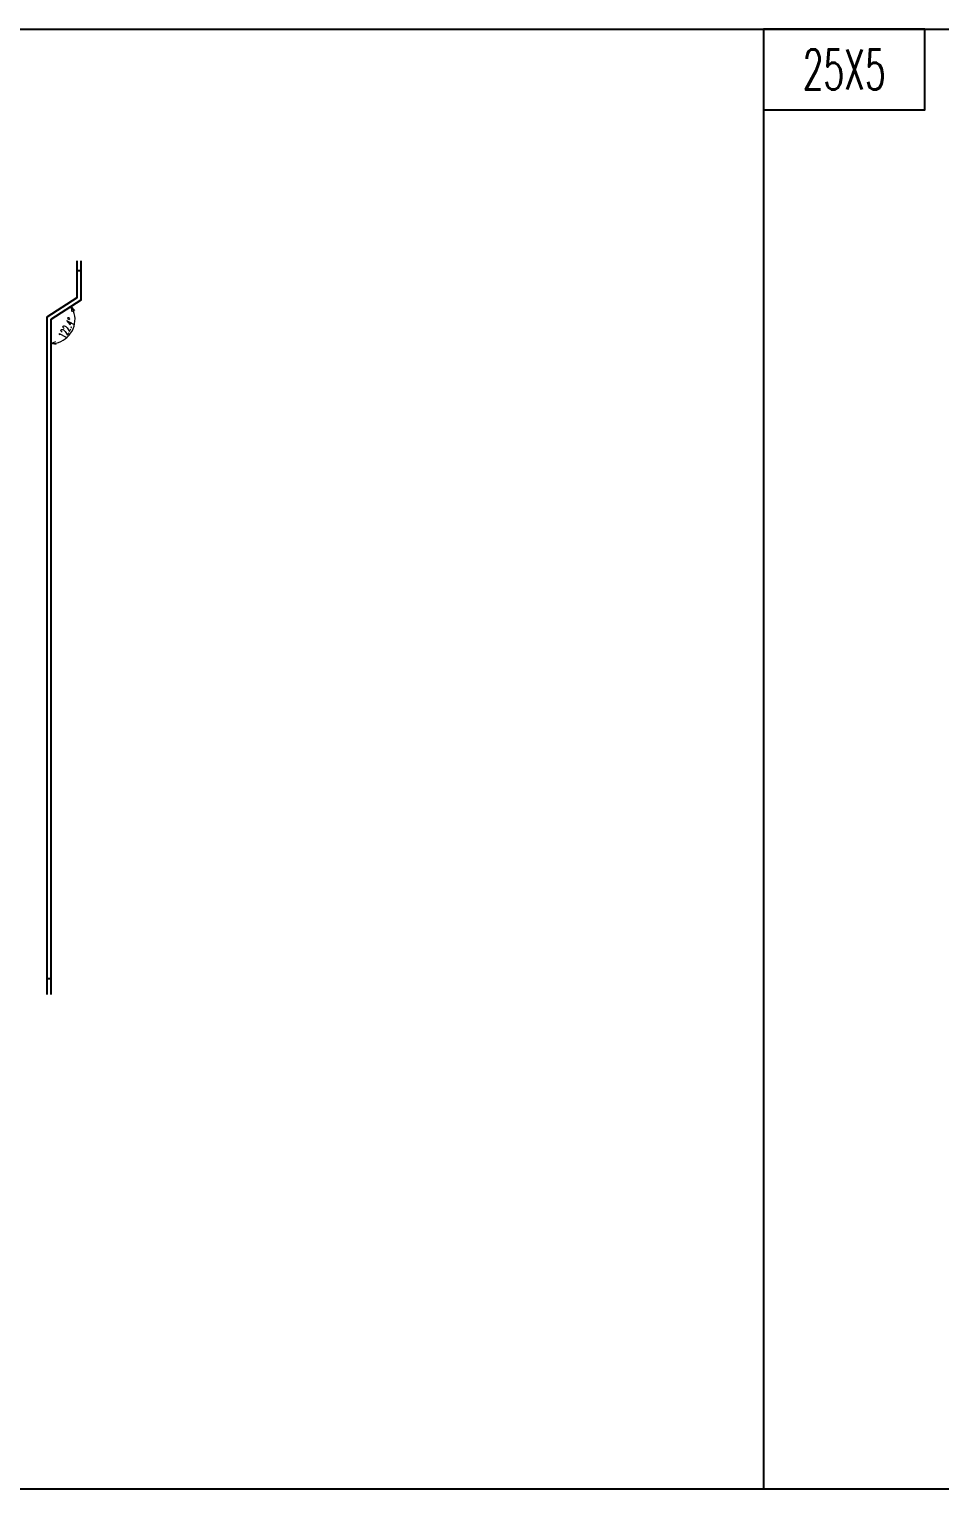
# Model space of a CAD drawing. Header units: millimetres. Extents: x 173893 to 258446, y -176540 to -123824.
# Drawn here: x 192217 to 193348, y -132122 to -130311 of the extents above; entities that cross this region are included whole.
import ezdxf
from ezdxf.enums import TextEntityAlignment as Align

# ---------------------------------------------------------------- set-up
doc = ezdxf.new("R2010")
doc.units = ezdxf.units.MM
doc.header["$LTSCALE"] = 3
doc.layers.add('@.DM. NÉT CHÍNH', color=7, linetype='Continuous')
doc.styles.add('Ann_w01', font='romans.shx', dxfattribs={"width": 0.6, "bigfont": 'chineset.shx'})
doc.dimstyles.new('Dim 01_SC05', dxfattribs={"dimscale": 5, "dimtxt": 2, "dimasz": 1.3, "dimexe": 0.5, "dimexo": 0.5, "dimgap": 0.5, "dimtad": 1, "dimtoh": 1, "dimdec": 1, "dimzin": 12, "dimdsep": 46, "dimtxsty": 'Ann_w01', "dimblk": 'OPEN30', "dimcen": 1.5, "dimclrd": 6, "dimclre": 6, "dimclrt": 3, "dimadec": 1, "dimazin": 3, "dimtm": 1e-09, "dimtfac": 1, "dimtdec": 1, "dimtmove": 0, "dimatfit": 3, "dimldrblk": 'OPEN30', "dimfxl": 1, "dimtolj": 1, "dimlwd": 20, "dimlwe": 20, "dimarcsym": 0})

# ---------------------------------------------------------------- blocks, each defined once
blk = doc.blocks.new('_Open30')
at = {"color": 0, "linetype": 'ByBlock', "lineweight": -2}
for p, q in [((-1, 0.27), (0, 0)), ((0, 0), (-1, -0.27)), ((0, 0), (-1, 0))]:
    blk.add_line(p, q, dxfattribs=at)
blk = doc.blocks.new('*D4075')
at = {"layer": '@.DM. NÉT CHÍNH', "color": 6, "linetype": 'Continuous', "lineweight": 20, "transparency": 16777216}
blk.add_arc((192244.2, -130670.8), 30.1, 282.3939, 19.972, dxfattribs=at)
at = {"layer": 'Defpoints', "color": 0, "linetype": 'Continuous', "transparency": 16777216}
for p in [(192281.7, -130647), (192244.2, -130670.8), (192244.2, -130670.8), (192263.9, -130693.6), (192244.2, -131508.8)]:
    blk.add_point(p, dxfattribs=at)
at = {"layer": '@.DM. NÉT CHÍNH', "color": 6, "linetype": 'Continuous', "lineweight": 20, "transparency": 16777216, "xscale": 6.5, "yscale": 6.5, "zscale": 6.5}
for p, rotation in [((192269.6, -130654.7), 116.1689750526136), ((192244.2, -130700.9), 186.1969706416087)]:
    blk.add_blockref('_Open30', p, dxfattribs=dict(at, rotation=rotation))
at = {"layer": '@.DM. NÉT CHÍNH', "color": 3, "linetype": 'Continuous', "transparency": 16777216, "insert": (192264, -130681.7), "char_height": 10, "attachment_point": 5, "rotation": 61.183, "style": 'Ann_w01'}
blk.add_mtext('\\A1;122.4°', dxfattribs=at)

msp = doc.modelspace()

# ---------------------------------------------------------------- linework, layer by layer
msp.add_lwpolyline([(193129.08, -130410.71), (193329.08, -130410.71), (193329.08, -130310.71), (193129.08, -130310.71)], close=True)
at = {"layer": '@.DM. NÉT CHÍNH', "linetype": 'Continuous'}
for p, q in [((191169.37, -130310.71), (195808.93, -130310.71)), ((193129.08, -130310.71), (193129.08, -132122.14)), ((192276.71, -130610.27), (192281.71, -130610.27)), ((192239.19, -131488.77), (192244.19, -131488.77)), ((191169.37, -132122.14), (195808.93, -132122.14))]:
    msp.add_line(p, q, dxfattribs=at)
for points in [[(192276.71, -130598.27), (192276.71, -130644.27), (192239.19, -130668.05), (192239.19, -131508.77)], [(192281.71, -130598.27), (192281.71, -130647.02), (192244.19, -130670.79), (192244.19, -131508.77)]]:
    msp.add_lwpolyline(points, dxfattribs=at)

# ---------------------------------------------------------------- texts
at = {"color": 1, "style": 'Ann_w01', "width": 0.6}
msp.add_text('25X5', height=50, dxfattribs=at).set_placement((193229.08, -130360.71), align=Align.MIDDLE_CENTER)

# ---------------------------------------------------------------- dimensions: what is measured, and where the dimension line sits
at = {"layer": '@.DM. NÉT CHÍNH', "linetype": 'Continuous'}
dim = msp.add_angular_dim_2l(base=(192263.86, -130693.59), line1=((192244.19, -130670.79), (192244.19, -131508.77)), line2=((192281.71, -130647.02), (192244.19, -130670.79)), dimstyle='Dim 01_SC05', dxfattribs=at)
dim.commit()
dim.dimension.update_dxf_attribs({"geometry": '*D4075', "text_midpoint": (192264, -130681.69)})

doc.saveas('drawing.dxf')
